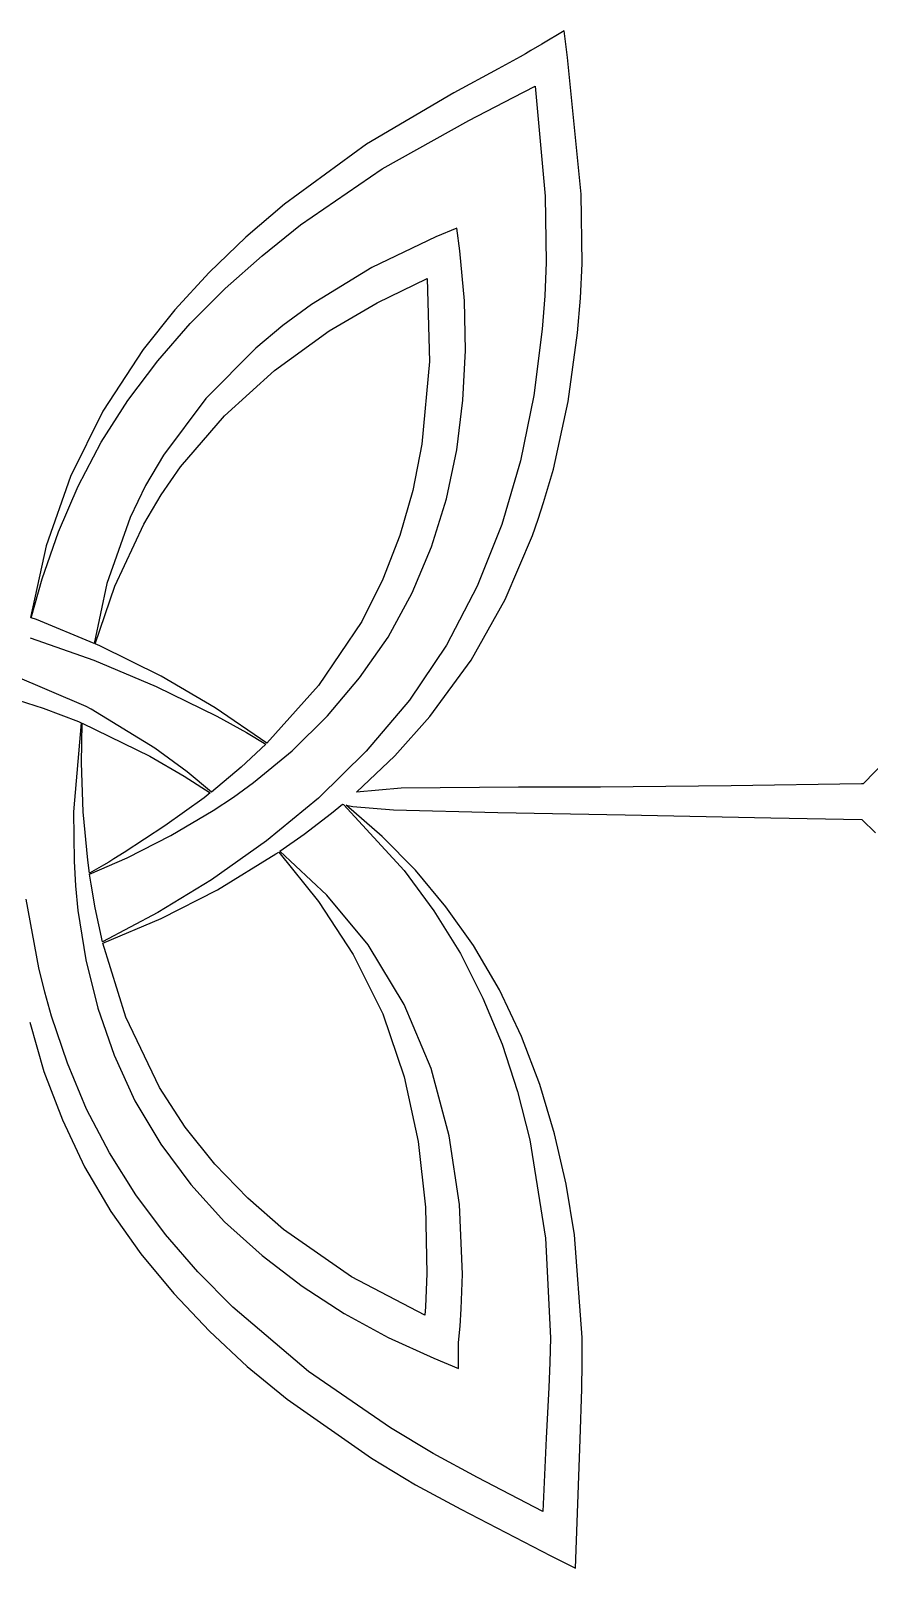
# Model space of a CAD drawing. Extents: x 0 to 792, y 0 to 189.
# Drawn here: x 672.7 to 714.1, y 56.4 to 132.3 of the extents above; entities that cross this region are included whole.
import ezdxf

# ---------------------------------------------------------------- set-up
doc = ezdxf.new("R2010")
doc.units = 0

msp = doc.modelspace()

# ---------------------------------------------------------------- linework, layer by layer
at = {"layer": 'Layer 1'}
for p, q in [((699.004397, 132.307352), (697.897807, 131.64754)), ((699.168086, 130.979322), (699.004397, 132.307352)), ((697.897807, 131.64754), (697.364557, 131.331604)), ((696.830948, 131.016246), (695.741418, 130.427319)), ((697.102446, 131.165107), (696.830948, 131.016246)), ((697.364557, 131.331604), (697.102446, 131.165107)), ((699.843641, 124.240162), (699.168086, 130.979322)), ((695.741418, 130.427319), (693.561938, 129.246169)), ((693.561938, 129.246169), (689.248298, 126.703769)), ((696.488465, 129.015245), (697.574455, 129.577135)), ((697.574455, 129.577135), (698.074363, 124.144905)), ((694.293855, 127.876625), (696.488465, 129.015245)), ((690.022505, 125.489025), (694.293855, 127.876625)), ((689.248298, 126.703769), (685.196938, 123.746189)), ((685.994105, 122.728445), (690.022505, 125.489025)), ((698.074363, 124.144905), (698.117142, 120.861915)), ((699.888111, 120.807242), (699.843641, 124.240162)), ((685.196938, 123.746189), (683.288021, 122.116963)), ((684.089795, 121.199785), (685.994105, 122.728445)), ((693.707049, 122.563136), (692.666679, 122.130238)), ((693.852529, 121.431606), (693.707049, 122.563136)), ((683.288021, 122.116963), (681.480758, 120.375659)), ((692.666679, 122.130238), (689.509339, 120.617738)), ((682.264735, 119.578315), (684.089795, 121.199785)), ((694.084077, 118.977975), (693.852529, 121.431606)), ((698.117142, 120.861915), (698.046381, 119.211845)), ((699.808445, 119.101542), (699.888111, 120.807242)), ((681.480758, 120.375659), (679.785714, 118.524939)), ((689.509339, 120.617738), (686.532179, 118.782218)), ((689.772393, 118.872437), (692.244, 120.072)), ((692.244, 120.072), (692.24376, 120.071925)), ((692.24376, 120.071925), (692.350504, 115.975344)), ((680.542495, 117.847559), (682.264735, 119.578315)), ((698.046381, 119.211845), (697.91924, 117.566885)), ((679.785714, 118.524939), (678.218778, 116.564569)), ((686.532179, 118.782218), (685.123329, 117.745148)), ((687.402823, 117.482138), (689.772393, 118.872437)), ((694.136165, 116.517258), (694.084077, 118.977975)), ((699.670342, 117.397812), (699.808445, 119.101542)), ((678.940405, 116.005025), (680.542495, 117.847559)), ((685.123329, 117.745148), (683.779059, 116.624748)), ((684.700302, 115.534682), (687.402823, 117.482138)), ((697.91924, 117.566885), (697.502841, 114.298168)), ((699.203695, 114.005165), (699.670342, 117.397812)), ((678.218778, 116.564569), (676.234361, 113.528101)), ((683.779059, 116.624748), (681.312369, 114.144248)), ((694.008941, 114.05928), (694.136165, 116.517258)), ((677.469098, 114.053083), (678.940405, 116.005025)), ((682.231593, 113.298238), (684.700302, 115.534682)), ((692.350504, 115.975344), (691.972262, 111.894865)), ((676.153615, 111.992905), (677.469098, 114.053083)), ((681.312369, 114.144248), (679.218899, 111.347478)), ((693.702556, 111.613866), (694.008941, 114.05928)), ((697.502841, 114.298168), (696.846071, 111.073925)), ((698.469772, 110.660142), (699.203695, 114.005165)), ((676.234361, 113.528101), (674.63498, 110.28685)), ((680.056643, 110.768528), (682.231593, 113.298238)), ((675.011091, 109.820045), (676.153615, 111.992905)), ((691.972262, 111.894865), (691.533111, 109.61122)), ((693.196678, 109.184852), (693.702556, 111.613866)), ((679.218899, 111.347478), (678.333653, 109.843388)), ((696.846071, 111.073925), (695.925311, 107.923363)), ((674.63498, 110.28685), (673.435925, 106.877159)), ((679.109743, 109.390958), (680.056643, 110.768528)), ((697.985733, 109.013782), (698.469772, 110.660142)), ((674.038055, 107.566185), (675.011091, 109.820045)), ((678.333653, 109.843388), (677.581196, 108.275578)), ((678.253225, 107.946618), (679.109743, 109.390958)), ((691.533111, 109.61122), (690.889908, 107.381418)), ((692.458654, 106.822151), (693.196678, 109.184852)), ((697.724362, 108.195468), (697.985733, 109.013782)), ((677.581196, 108.275578), (676.427246, 105.018138)), ((676.823065, 104.885598), (678.253225, 107.946618)), ((695.925311, 107.923363), (694.71694, 104.875685)), ((697.432784, 107.387125), (697.724362, 108.195468)), ((673.22856, 105.236525), (674.038055, 107.566185)), ((690.889908, 107.381418), (690.047261, 105.219088)), ((696.094904, 104.220685), (697.432784, 107.387125)), ((673.435925, 106.877159), (672.652488, 103.335369)), ((691.494562, 104.542335), (692.458654, 106.822151)), ((672.690671, 103.321496), (673.229, 105.236)), ((673.229, 105.236), (673.22856, 105.236525)), ((676.427246, 105.018138), (675.796734, 102.053718)), ((675.847113, 102.031208), (676.823065, 104.885598)), ((690.047261, 105.219088), (689.009782, 103.137855)), ((694.71694, 104.875685), (693.19908, 101.972835)), ((690.310476, 102.361976), (691.494562, 104.542335)), ((694.406507, 101.226724), (696.094904, 104.220685)), ((672.950434, 103.227778), (672.690671, 103.321496)), ((675.796734, 102.053718), (672.950434, 103.227778)), ((689.009782, 103.137855), (686.873527, 99.96952)), ((672.639332, 102.32274), (675.784026, 101.219746)), ((676.076912, 101.928095), (675.847113, 102.031208)), ((679.103522, 100.427875), (676.076912, 101.928095)), ((688.899087, 100.348274), (690.310476, 102.361976)), ((693.19908, 101.972835), (691.36162, 99.253385)), ((675.784026, 101.219746), (678.857032, 99.93043)), ((692.379224, 98.451005), (694.406507, 101.226724)), ((675.407755, 98.938688), (671.792081, 100.484594)), ((681.77296, 98.871291), (679.103522, 100.427875)), ((687.315083, 98.473851), (688.899087, 100.348274)), ((678.857032, 99.93043), (681.860892, 98.46153)), ((686.873527, 99.96952), (684.322182, 97.124775)), ((672.046685, 99.249139), (673.281495, 98.858197)), ((673.281495, 98.858197), (675.024085, 98.193767)), ((675.660016, 98.809196), (675.407755, 98.938688)), ((675.659686, 98.801367), (675.660016, 98.809196)), ((678.804286, 96.880617), (675.659686, 98.801367)), ((684.322182, 97.124775), (681.77296, 98.871291)), ((691.36162, 99.253385), (689.232658, 96.730187)), ((675.163012, 98.1345), (674.774914, 93.73349)), ((675.024085, 98.193767), (675.055076, 98.181067)), ((675.055076, 98.181067), (675.163012, 98.1345)), ((675.179376, 96.146849), (675.213, 98.113)), ((675.21266, 98.113025), (678.55558, 96.481825)), ((675.213, 98.113), (675.21266, 98.113025)), ((681.860892, 98.46153), (683.328352, 97.653351)), ((685.56867, 96.749736), (687.315083, 98.473851)), ((690.638844, 96.503658), (692.379224, 98.451005)), ((683.328352, 97.653351), (684.278466, 97.082227)), ((678.55558, 96.481825), (680.24703, 95.495115)), ((680.393116, 95.704827), (678.804286, 96.880617)), ((684.278466, 97.082227), (683.052436, 95.933717)), ((683.670056, 95.186956), (685.56867, 96.749736)), ((689.232658, 96.730187), (686.87711, 94.417095)), ((688.744694, 94.705525), (690.638844, 96.503658)), ((675.259327, 93.742999), (675.179376, 96.146849)), ((681.587166, 94.712757), (680.393116, 95.704827)), ((683.052436, 95.933717), (681.587166, 94.712757)), ((714.927073, 96.318088), (713.760303, 95.123338)), ((680.24703, 95.495115), (681.53546, 94.672678)), ((682.686972, 94.460545), (683.670056, 95.186956)), ((690.952204, 94.90829), (688.744694, 94.705525)), ((696.752584, 94.955108), (690.952204, 94.90829)), ((700.798094, 94.957829), (696.752584, 94.955108)), ((707.243284, 95.02723), (700.798094, 94.957829)), ((713.681504, 95.122265), (707.243284, 95.02723)), ((713.760303, 95.123338), (713.681504, 95.122265)), ((681.224429, 94.431502), (679.286249, 93.039582)), ((681.53546, 94.672678), (681.224429, 94.431502)), ((681.668432, 93.793146), (682.686972, 94.460545)), ((686.87711, 94.417095), (684.311568, 92.29618)), ((674.774914, 93.73349), (674.80941, 91.29874)), ((675.485542, 91.356049), (675.259327, 93.742999)), ((679.584762, 92.560966), (681.668432, 93.793146)), ((686.170003, 92.626962), (687.514443, 93.666422)), ((687.514443, 93.666422), (688.058079, 94.115719)), ((688.058079, 94.115719), (688.115198, 94.100386)), ((688.115198, 94.100386), (691.102, 90.8323)), ((690.021654, 92.524177), (688.24809, 94.067478)), ((688.24809, 94.067478), (688.577336, 94.005494)), ((688.577336, 94.005494), (690.572886, 93.835946)), ((690.572886, 93.835946), (695.727916, 93.70802)), ((695.727916, 93.70802), (702.022596, 93.588835)), ((702.022596, 93.588835), (709.204546, 93.440141)), ((709.204546, 93.440141), (713.707306, 93.356809)), ((679.286249, 93.039582), (677.285379, 91.732072)), ((713.707306, 93.356809), (714.369261, 92.703507)), ((677.431032, 91.462986), (679.584762, 92.560966)), ((684.311568, 92.29618), (681.59267, 90.375795)), ((684.972613, 91.787874), (686.170003, 92.626962)), ((691.664794, 90.847839), (690.021654, 92.524177)), ((674.80941, 91.29874), (674.884086, 90.08058)), ((675.567516, 90.707613), (675.485542, 91.356049)), ((675.575142, 90.651428), (677.431032, 91.462986)), ((676.524017, 91.2517), (676.263142, 91.104242)), ((676.777845, 91.412346), (676.524017, 91.2517)), ((677.285379, 91.732072), (676.777845, 91.412346)), ((681.890046, 89.885243), (684.777356, 91.655233)), ((684.777356, 91.655233), (684.914389, 91.748705)), ((684.914389, 91.748705), (686.87912, 89.310056)), ((687.295491, 89.614493), (684.972613, 91.787874)), ((676.263142, 91.104242), (675.567516, 90.707613)), ((675.647552, 90.171055), (675.575142, 90.651428)), ((681.59267, 90.375795), (678.950313, 88.757782)), ((691.102, 90.8323), (691.102078, 90.832395)), ((691.102078, 90.832395), (692.573518, 88.840307)), ((693.170069, 89.046684), (691.664794, 90.847839)), ((674.884086, 90.08058), (675.001047, 88.86341)), ((675.850072, 88.994515), (675.647552, 90.171055)), ((679.105921, 88.465992), (681.890046, 89.885243)), ((689.324083, 87.164154), (687.295491, 89.614493)), ((673.065171, 86.031042), (672.441954, 89.420772)), ((675.001047, 88.86341), (675.383677, 86.425465)), ((676.21229, 87.307525), (675.850072, 88.994515)), ((686.87912, 89.310056), (688.595289, 86.690525)), ((692.573518, 88.840307), (693.879888, 86.736275)), ((694.53004, 87.128928), (693.170069, 89.046684)), ((678.950313, 88.757782), (676.21229, 87.307525)), ((676.223936, 87.257773), (679.105921, 88.465992)), ((677.370993, 83.593305), (676.223936, 87.257773)), ((688.595289, 86.690525), (690.04869, 83.754051)), ((691.107902, 84.22866), (689.324083, 87.164154)), ((693.879888, 86.736275), (694.995708, 84.53854)), ((695.811339, 84.937641), (694.53004, 87.128928)), ((673.065623, 86.029145), (673.065171, 86.031042)), ((673.372576, 84.835465), (673.065623, 86.029145)), ((675.383677, 86.425465), (675.982164, 84.036445)), ((673.690612, 83.645335), (673.372576, 84.835465)), ((694.995708, 84.53854), (695.939408, 82.261585)), ((696.89766, 82.643438), (695.811339, 84.937641)), ((674.480286, 81.315595), (673.690612, 83.645335)), ((675.982164, 84.036445), (676.79224, 81.710638)), ((679.022926, 80.127013), (677.370993, 83.593305)), ((690.04869, 83.754051), (691.105089, 80.652555)), ((692.437613, 81.061484), (691.107902, 84.22866)), ((672.623653, 83.35319), (673.325133, 80.90764)), ((695.939408, 82.261585), (696.705225, 79.923149)), ((697.807167, 80.26941), (696.89766, 82.643438)), ((675.427835, 79.059347), (674.480286, 81.315595)), ((676.79224, 81.710638), (677.809637, 79.46233)), ((673.325133, 80.90764), (674.231116, 78.51747)), ((691.105089, 80.652555), (691.796347, 77.456025)), ((693.333778, 77.740574), (692.437613, 81.061484)), ((680.291653, 78.162526), (679.022926, 80.127013)), ((696.705225, 79.923149), (697.311538, 77.538375)), ((698.5352, 77.833598), (697.807167, 80.26941)), ((676.557976, 76.888795), (675.427835, 79.059347)), ((677.809637, 79.46233), (679.088839, 77.32446)), ((674.231116, 78.51747), (675.330943, 76.21007)), ((681.752476, 76.336363), (680.291653, 78.162526)), ((691.796347, 77.456025), (692.155802, 74.205505)), ((693.83451, 74.337904), (693.333778, 77.740574)), ((697.311538, 77.538375), (698.084557, 72.679245)), ((699.097689, 75.354609), (698.5352, 77.833598)), ((677.866756, 74.827425), (676.557976, 76.888795)), ((679.088839, 77.32446), (680.569956, 75.32876)), ((675.330943, 76.21007), (676.626924, 74.001013)), ((683.381864, 74.653701), (681.752476, 76.336363)), ((680.569956, 75.32876), (682.241308, 73.489438)), ((699.509219, 72.846138), (699.097689, 75.354609)), ((679.323166, 72.867275), (677.866756, 74.827425)), ((685.149796, 73.117253), (683.381864, 74.653701)), ((676.626924, 74.001013), (678.106693, 71.91061)), ((692.155802, 74.205505), (692.224, 70.9318)), ((693.980032, 70.905884), (693.83451, 74.337904)), ((682.241308, 73.489438), (684.091217, 71.8207)), ((688.507035, 70.778709), (685.149796, 73.117253)), ((680.923412, 71.014955), (679.323166, 72.867275)), ((698.084557, 72.679245), (698.325328, 67.764905)), ((699.891878, 67.780458), (699.509219, 72.846138)), ((678.106693, 71.91061), (679.735431, 69.941565)), ((684.091217, 71.8207), (686.063495, 70.315908)), ((682.644526, 69.274365), (680.923412, 71.014955)), ((692.127206, 68.872353), (688.507035, 70.778709)), ((692.22356, 70.931825), (692.157785, 69.293465)), ((692.224, 70.9318), (692.22356, 70.931825)), ((693.923653, 69.190864), (693.980032, 70.905884)), ((679.735431, 69.941565), (681.492793, 68.08641)), ((686.063495, 70.315908), (688.140195, 68.96523)), ((686.388131, 66.094721), (682.644526, 69.274365)), ((692.157785, 69.293465), (692.127206, 68.872353)), ((693.867358, 68.334055), (693.923653, 69.190864)), ((688.140195, 68.96523), (690.312316, 67.774053)), ((693.794, 67.5253), (693.867358, 68.334055)), ((681.492793, 68.08641), (683.35896, 66.34966)), ((690.312316, 67.774053), (692.570857, 66.74776)), ((698.325328, 67.764905), (698.294046, 66.535945)), ((699.887055, 66.508558), (699.891878, 67.780458)), ((693.793177, 66.241259), (693.794, 67.5253)), ((683.35896, 66.34966), (685.325353, 64.72726)), ((690.433446, 63.309015), (686.388131, 66.094721)), ((692.570857, 66.74776), (693.793177, 66.241259)), ((698.294046, 66.535945), (698.250485, 65.309045)), ((699.868592, 65.234838), (699.887055, 66.508558)), ((698.250485, 65.309045), (698.123056, 62.808185)), ((685.325353, 64.72726), (689.493753, 61.81337)), ((699.794534, 62.737108), (699.868592, 65.234838)), ((692.540856, 62.045275), (690.433446, 63.309015)), ((698.123056, 62.808185), (697.943866, 59.179095)), ((699.618473, 57.755168), (699.794534, 62.737108)), ((689.493753, 61.81337), (691.673193, 60.49638)), ((694.723476, 60.868975), (692.540856, 62.045275)), ((697.943866, 59.179095), (694.723476, 60.868975)), ((691.673193, 60.49638), (693.898213, 59.3041)), ((693.898213, 59.3041), (698.349743, 57.00098)), ((699.570213, 56.381308), (699.618473, 57.755168)), ((698.349743, 57.00098), (699.570213, 56.381308))]:
    msp.add_line(p, q, dxfattribs=at)

doc.saveas('drawing.dxf')
